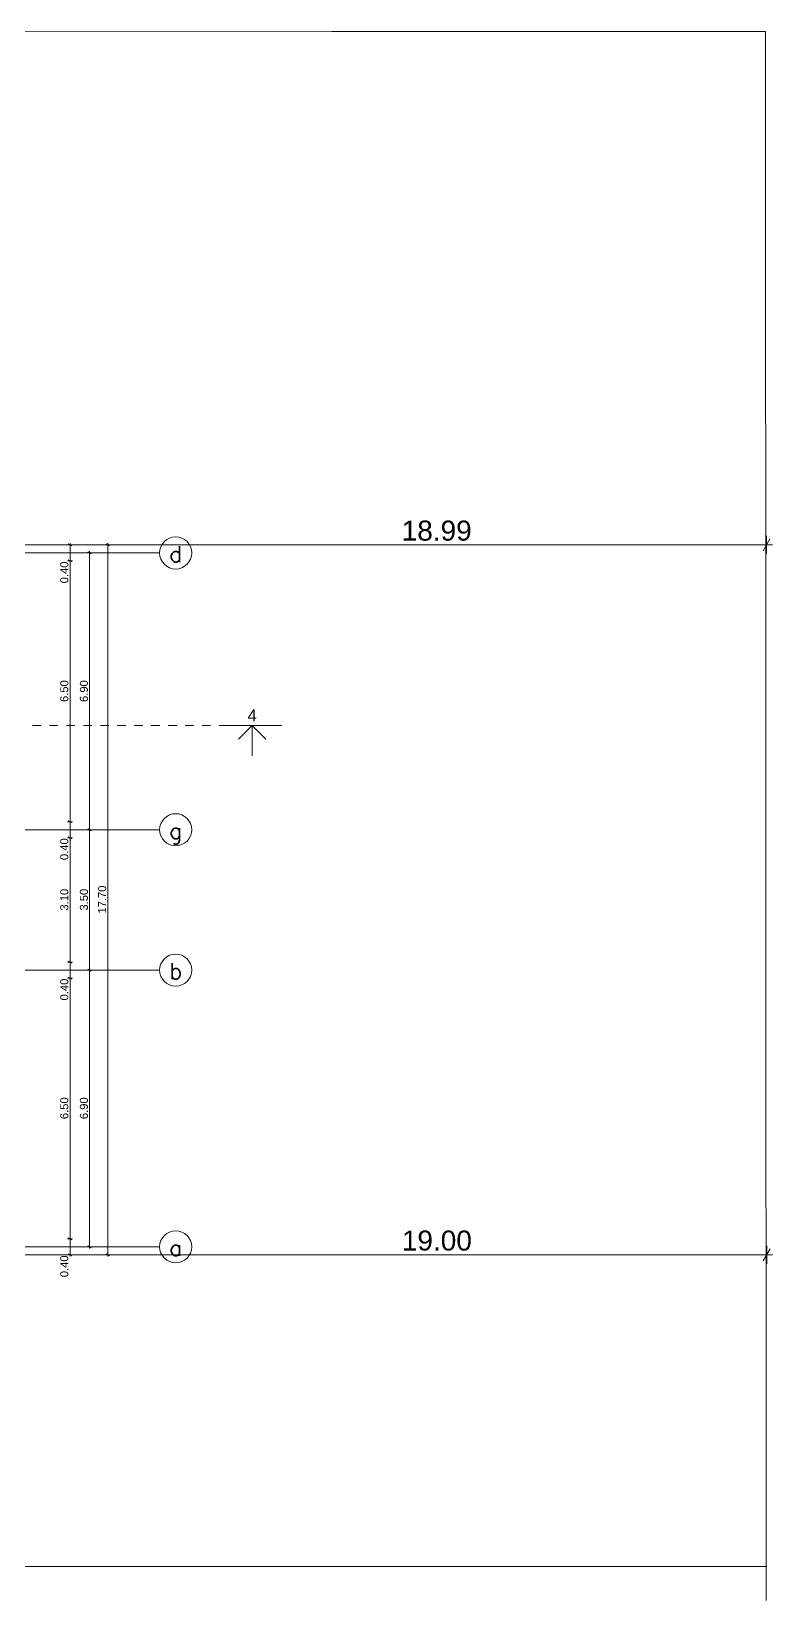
# Model space of a CAD drawing. Header units: millimetres. Extents: x 476571643 to 477489869, y 4620928210 to 4621294454.
# Drawn here: x 477238473 to 477256965, y 4621113141 to 4621152265 of the extents above; entities that cross this region are included whole.
import ezdxf

# ---------------------------------------------------------------- set-up
doc = ezdxf.new("R2010")
doc.units = ezdxf.units.MM
doc.header["$MEASUREMENT"] = 0
doc.linetypes.add('Dashed', pattern=[423.333333, 211.666667, -211.666667])
for name, color, linetype, lineweight in [('0_Pen_No__42_Pen_No__250_Pen_No__5', 5, 'Continuous', 0), ('Annotation - Text_Pen_No__7_Pen_No__5', 5, 'Continuous', 0), ('New_._Pen_No__1', 1, 'Continuous', 0), ('New_shenobebi_Pen_No__1', 1, 'Continuous', 0), ('New_Structural - Bearing_Pen_No__1', 1, 'Continuous', 0), ('RED LINE_Pen_No__1', 1, 'Continuous', 0), ('zoma_Pen_No__1', 1, 'Continuous', 0), ('zoma_Pen_No__142', 142, 'Continuous', 0), ('zoma_Pen_No__5_Pen_No__5', 5, 'Continuous', 0)]:
    doc.layers.add(name, color=color, linetype=linetype, lineweight=lineweight)
doc.layers.add('zoma', color=7, linetype='Continuous')
doc.styles.add('GENERATED_STYLE_1', font='arial.ttf')
doc.styles.add('GENERATED_STYLE_2', font='arial.ttf')
doc.linetypes.add('Break', pattern='A,0,[1,a-5 saxl бѓ’бѓђбѓ¦бѓ”бѓ‘бѓ”бѓ‘бѓ\x98_1.Shx,S=15.679026,R=0,X=0,Y=0],-1975.557214,0', length=1975.557214)
doc.dimstyles.new('GENERATED_STYLE__12', dxfattribs={"dimtxt": 500, "dimasz": 228, "dimexe": 0.18, "dimexo": 3, "dimgap": 0.09, "dimtad": 1, "dimtih": 1, "dimtoh": 1, "dimlfac": 0.001, "dimzin": 0, "dimdsep": 46, "dimtxsty": 'GENERATED_STYLE_2', "dimblk": 'ARROWHEAD_2', "dimblk1": 'ARROWHEAD_2', "dimblk2": 'ARROWHEAD_2', "dimcen": 0.09, "dimclrd": 1, "dimclre": 1, "dimclrt": 1, "dimadec": 0, "dimazin": 0, "dimtfac": 1, "dimtdec": 4, "dimtmove": 2, "dimatfit": 3, "dimfxl": 1, "dimtolj": 1, "dimtzin": 0, "dimarcsym": 0})
doc.dimstyles.new('GENERATED_STYLE__7', dxfattribs={"dimtxt": 200, "dimasz": 64.421331, "dimexe": 0.18, "dimexo": 3, "dimgap": 0.09, "dimtad": 1, "dimlfac": 0.001, "dimzin": 0, "dimdsep": 46, "dimtxsty": 'GENERATED_STYLE_2', "dimblk": 'ARROWHEAD_2', "dimblk1": 'ARROWHEAD_2', "dimblk2": 'ARROWHEAD_2', "dimcen": 0.09, "dimclrd": 142, "dimclre": 142, "dimclrt": 142, "dimadec": 0, "dimazin": 0, "dimtfac": 1, "dimtdec": 4, "dimtmove": 0, "dimatfit": 3, "dimfxl": 1, "dimtolj": 1, "dimtzin": 0, "dimarcsym": 0})

# ---------------------------------------------------------------- blocks, each defined once
blk = doc.blocks.new('*D1311', base_point=(476844527, 4621385791))
at = {"layer": 'zoma_Pen_No__142', "color": 142, "linetype": 'Continuous', "lineweight": 0, "transparency": 16777216}
for p, q in [((477239990, 4621128861), (477239863, 4621128861)), ((477239884, 4621128886), (477239969, 4621128837)), ((477239926, 4621121961), (477239926, 4621128861)), ((477239990, 4621121961), (477239863, 4621121961)), ((477239884, 4621121986), (477239969, 4621121937)), ((477239926, 4621121920), (477239926, 4621121961))]:
    blk.add_line(p, q, dxfattribs=at)
at = {"layer": 'zoma_Pen_No__142', "color": 142, "lineweight": 0, "transparency": 16777216, "insert": (477239886, 4621125145), "char_height": 200, "attachment_point": 7, "rotation": 90, "style": 'GENERATED_STYLE_2'}
blk.add_mtext('\\A1;{\\pql;\\fArial CYR|b0|i0|c204|p34;6.90}', dxfattribs=at)
blk = doc.blocks.new('ARROWHEAD_2')
at = {"color": 0, "linetype": 'Continuous', "lineweight": 0}
for p, q in [((0, 0), (-1, 0)), ((-0.38, -0.66), (0.38, 0.66))]:
    blk.add_line(p, q, dxfattribs=at)
blk = doc.blocks.new('*D1312', base_point=(476844527, 4621385791))
at = {"layer": 'zoma_Pen_No__142', "color": 142, "linetype": 'Continuous', "lineweight": 0, "transparency": 16777216}
for p, q in [((477239990, 4621132361), (477239863, 4621132361)), ((477239884, 4621132386), (477239969, 4621132337)), ((477239926, 4621128861), (477239926, 4621132361)), ((477239990, 4621128861), (477239863, 4621128861)), ((477239884, 4621128886), (477239969, 4621128837))]:
    blk.add_line(p, q, dxfattribs=at)
at = {"layer": 'zoma_Pen_No__142', "color": 142, "lineweight": 0, "transparency": 16777216, "insert": (477239886, 4621130345), "char_height": 200, "attachment_point": 7, "rotation": 90, "style": 'GENERATED_STYLE_2'}
blk.add_mtext('\\A1;{\\pql;\\fArial CYR|b0|i0|c204|p34;3.50}', dxfattribs=at)
blk = doc.blocks.new('*D1313', base_point=(476844527, 4621385791))
at = {"layer": 'zoma_Pen_No__142', "color": 142, "linetype": 'Continuous', "lineweight": 0, "transparency": 16777216}
for p, q in [((477239990, 4621139261), (477239863, 4621139261)), ((477239969, 4621139237), (477239884, 4621139286)), ((477239926, 4621139261), (477239926, 4621139302)), ((477239926, 4621132361), (477239926, 4621139261)), ((477239990, 4621132361), (477239863, 4621132361)), ((477239884, 4621132386), (477239969, 4621132337))]:
    blk.add_line(p, q, dxfattribs=at)
at = {"layer": 'zoma_Pen_No__142', "color": 142, "lineweight": 0, "transparency": 16777216, "insert": (477239886, 4621135545), "char_height": 200, "attachment_point": 7, "rotation": 90, "style": 'GENERATED_STYLE_2'}
blk.add_mtext('\\A1;{\\pql;\\fArial CYR|b0|i0|c204|p34;6.90}', dxfattribs=at)
blk = doc.blocks.new('*D1314', base_point=(476844527, 4621385791))
at = {"layer": 'zoma_Pen_No__142', "color": 142, "linetype": 'Continuous', "lineweight": 0, "transparency": 16777216}
for p, q in [((477239501, 4621122161), (477239374, 4621122161)), ((477239395, 4621122186), (477239480, 4621122137)), ((477239437, 4621121761), (477239437, 4621122161)), ((477239501, 4621121761), (477239374, 4621121761)), ((477239395, 4621121786), (477239480, 4621121737)), ((477239437, 4621121720), (477239437, 4621121761))]:
    blk.add_line(p, q, dxfattribs=at)
at = {"layer": 'zoma_Pen_No__142', "color": 142, "lineweight": 0, "transparency": 16777216, "insert": (477239397, 4621121204), "char_height": 200, "attachment_point": 7, "rotation": 89.9995, "style": 'GENERATED_STYLE_2'}
blk.add_mtext('\\A1;{\\pql;\\fArial CYR|b0|i0|c204|p34;0.40}', dxfattribs=at)
blk = doc.blocks.new('*D1315', base_point=(476844527, 4621385791))
at = {"layer": 'zoma_Pen_No__142', "color": 142, "linetype": 'Continuous', "lineweight": 0, "transparency": 16777216}
for p, q in [((477239395, 4621128686), (477239480, 4621128637)), ((477239437, 4621122161), (477239437, 4621128661)), ((477239501, 4621122161), (477239374, 4621122161)), ((477239395, 4621122186), (477239480, 4621122137)), ((477239437, 4621121761), (477239437, 4621122161))]:
    blk.add_line(p, q, dxfattribs=at)
at = {"layer": 'zoma_Pen_No__142', "color": 142, "lineweight": 0, "transparency": 16777216, "char_height": 200, "attachment_point": 7, "rotation": 89.9995, "style": 'GENERATED_STYLE_2'}
for s, insert in [('\\A1;{\\pql;\\fArial CYR|b0|i0|c204|p34;0.40}', (477239397, 4621128104)), ('\\A1;{\\pql;\\fArial CYR|b0|i0|c204|p34;6.50}', (477239397, 4621125145))]:
    blk.add_mtext(s, dxfattribs=dict(at, insert=insert))
blk = doc.blocks.new('*D1316', base_point=(476844527, 4621385791))
at = {"layer": 'zoma_Pen_No__142', "color": 142, "linetype": 'Continuous', "lineweight": 0, "transparency": 16777216}
for p, q in [((477239437, 4621129061), (477239437, 4621132161)), ((477239501, 4621129061), (477239374, 4621129061)), ((477239395, 4621129086), (477239480, 4621129037)), ((477239437, 4621128661), (477239437, 4621129061)), ((477239501, 4621128661), (477239374, 4621128661)), ((477239395, 4621128686), (477239480, 4621128637)), ((477239437, 4621122161), (477239437, 4621128661))]:
    blk.add_line(p, q, dxfattribs=at)
blk = doc.blocks.new('*D1317', base_point=(476844527, 4621385791))
at = {"layer": 'zoma_Pen_No__142', "color": 142, "linetype": 'Continuous', "lineweight": 0, "transparency": 16777216}
for p, q in [((477239395, 4621132186), (477239480, 4621132137)), ((477239437, 4621129061), (477239437, 4621132161)), ((477239501, 4621129061), (477239374, 4621129061)), ((477239395, 4621129086), (477239480, 4621129037))]:
    blk.add_line(p, q, dxfattribs=at)
at = {"layer": 'zoma_Pen_No__142', "color": 142, "lineweight": 0, "transparency": 16777216, "char_height": 200, "attachment_point": 7, "rotation": 89.9995, "style": 'GENERATED_STYLE_2'}
for s, insert in [('\\A1;{\\pql;\\fArial CYR|b0|i0|c204|p34;0.40}', (477239397, 4621131604)), ('\\A1;{\\pql;\\fArial CYR|b0|i0|c204|p34;3.10}', (477239397, 4621130345))]:
    blk.add_mtext(s, dxfattribs=dict(at, insert=insert))
blk = doc.blocks.new('*D1318', base_point=(476844527, 4621385791))
at = {"layer": 'zoma_Pen_No__142', "color": 142, "linetype": 'Continuous', "lineweight": 0, "transparency": 16777216}
for p, q in [((477239395, 4621132586), (477239480, 4621132537)), ((477239437, 4621132161), (477239437, 4621132561)), ((477239501, 4621132161), (477239374, 4621132161)), ((477239395, 4621132186), (477239480, 4621132137)), ((477239437, 4621129061), (477239437, 4621132161))]:
    blk.add_line(p, q, dxfattribs=at)
blk = doc.blocks.new('*D1319', base_point=(476844527, 4621385791))
at = {"layer": 'zoma_Pen_No__142', "color": 142, "linetype": 'Continuous', "lineweight": 0, "transparency": 16777216}
for p, q in [((477239501, 4621139061), (477239374, 4621139061)), ((477239395, 4621139086), (477239480, 4621139037)), ((477239437, 4621132561), (477239437, 4621139061)), ((477239501, 4621132561), (477239374, 4621132561)), ((477239395, 4621132586), (477239480, 4621132537)), ((477239437, 4621132161), (477239437, 4621132561))]:
    blk.add_line(p, q, dxfattribs=at)
at = {"layer": 'zoma_Pen_No__142', "color": 142, "lineweight": 0, "transparency": 16777216, "char_height": 200, "attachment_point": 7, "rotation": 89.9995, "style": 'GENERATED_STYLE_2'}
for s, insert in [('\\A1;{\\pql;\\fArial CYR|b0|i0|c204|p34;0.40}', (477239397, 4621138504)), ('\\A1;{\\pql;\\fArial CYR|b0|i0|c204|p34;6.50}', (477239397, 4621135545))]:
    blk.add_mtext(s, dxfattribs=dict(at, insert=insert))
blk = doc.blocks.new('*D1320', base_point=(476844527, 4621385791))
at = {"layer": 'zoma_Pen_No__142', "color": 142, "linetype": 'Continuous', "lineweight": 0, "transparency": 16777216}
for p, q in [((477239395, 4621139086), (477239480, 4621139037)), ((477239437, 4621132561), (477239437, 4621139061))]:
    blk.add_line(p, q, dxfattribs=at)
blk = doc.blocks.new('*D1321', base_point=(476844527, 4621385791))
at = {"layer": 'zoma_Pen_No__142', "color": 142, "linetype": 'Continuous', "lineweight": 0, "transparency": 16777216}
for p, q in [((477239501, 4621139461), (477239374, 4621139461)), ((477239480, 4621139437), (477239395, 4621139486)), ((477239437, 4621139461), (477239437, 4621139502)), ((477239437, 4621139061), (477239437, 4621139461)), ((477239501, 4621139061), (477239374, 4621139061)), ((477239395, 4621139086), (477239480, 4621139037)), ((477239437, 4621132561), (477239437, 4621139061))]:
    blk.add_line(p, q, dxfattribs=at)
blk = doc.blocks.new('*D1322', base_point=(476844527, 4621385791))
at = {"layer": 'zoma_Pen_No__142', "color": 142, "linetype": 'Continuous', "lineweight": 0, "transparency": 16777216}
for p, q in [((477240445, 4621139461), (477240317, 4621139461)), ((477240423, 4621139437), (477240339, 4621139486)), ((477240381, 4621121761), (477240381, 4621139461)), ((477240445, 4621121761), (477240317, 4621121761)), ((477240339, 4621121786), (477240423, 4621121737)), ((477240381, 4621121720), (477240381, 4621121761))]:
    blk.add_line(p, q, dxfattribs=at)
at = {"layer": 'zoma_Pen_No__142', "color": 142, "lineweight": 0, "transparency": 16777216, "insert": (477240341, 4621130269), "char_height": 200, "attachment_point": 7, "rotation": 90, "style": 'GENERATED_STYLE_2'}
blk.add_mtext('\\A1;{\\pql;\\fArial CYR|b0|i0|c204|p34;17.70}', dxfattribs=at)
blk = doc.blocks.new('*D1323', base_point=(476844527, 4621385791))
at = {"layer": 'zoma_Pen_No__142', "color": 142, "linetype": 'Continuous', "lineweight": 0, "transparency": 16777216}
for p, q in [((477240445, 4621139461), (477240317, 4621139461)), ((477240423, 4621139437), (477240339, 4621139486)), ((477240381, 4621139461), (477240381, 4621139502))]:
    blk.add_line(p, q, dxfattribs=at)
blk = doc.blocks.new('*D1658', base_point=(476844527, 4621385791))
at = {"layer": 'zoma_Pen_No__1', "color": 1, "linetype": 'Continuous', "lineweight": 0, "transparency": 16777216}
for p, q in [((477237908, 4621139611), (477237735, 4621139311)), ((477237821, 4621139236), (477237821, 4621139686)), ((477256725, 4621139311), (477256898, 4621139611)), ((477256811, 4621139236), (477256811, 4621139686)), ((477237675, 4621139461), (477237821, 4621139461)), ((477237821, 4621139461), (477256811, 4621139461)), ((477256811, 4621139461), (477256958, 4621139461))]:
    blk.add_line(p, q, dxfattribs=at)
at = {"layer": 'zoma_Pen_No__1', "color": 1, "lineweight": 0, "transparency": 16777216, "insert": (477247711, 4621139561), "char_height": 500, "attachment_point": 7, "style": 'GENERATED_STYLE_2'}
blk.add_mtext('\\A1;{\\pql;\\fArial CYR|b0|i0|c204|p34;18.99}', dxfattribs=at)
blk = doc.blocks.new('*D1659', base_point=(476844527, 4621385791))
at = {"layer": 'zoma_Pen_No__1', "color": 1, "linetype": 'Continuous', "lineweight": 0, "transparency": 16777216}
for p, q in [((477237821, 4621121536), (477237821, 4621121986)), ((477256819, 4621121536), (477256819, 4621121986)), ((477237675, 4621121761), (477237821, 4621121761)), ((477237908, 4621121911), (477237735, 4621121611)), ((477237821, 4621121761), (477256819, 4621121761)), ((477256732, 4621121611), (477256905, 4621121911)), ((477256819, 4621121761), (477256965, 4621121761))]:
    blk.add_line(p, q, dxfattribs=at)
at = {"layer": 'zoma_Pen_No__1', "color": 1, "lineweight": 0, "transparency": 16777216, "insert": (477247715, 4621121861), "char_height": 500, "attachment_point": 7, "style": 'GENERATED_STYLE_2'}
blk.add_mtext('\\A1;{\\pql;\\fArial CYR|b0|i0|c204|p34;19.00}', dxfattribs=at)

msp = doc.modelspace()

# ---------------------------------------------------------------- linework, layer by layer
at = {"layer": '0_Pen_No__42_Pen_No__250_Pen_No__5', "color": 5, "linetype": 'Continuous', "lineweight": 0}
for centre in [(477242073.65, 4621139261.035), (477242073.65, 4621139261.035), (477242073.65, 4621132361.035), (477242073.65, 4621132361.035), (477242073.65, 4621128861.035), (477242073.65, 4621128861.035), (477242073.65, 4621121961.035), (477242073.65, 4621121961.035)]:
    msp.add_circle(centre, 400, dxfattribs=at)
at = {"layer": 'New_shenobebi_Pen_No__1', "color": 1, "linetype": 'Dashed', "lineweight": 0}
msp.add_lwpolyline([(477212254.322, 4621134956.738), (477243981.062, 4621134956.738), (477244310.836, 4621134956.738)], dxfattribs=at)
at = {"layer": 'New_shenobebi_Pen_No__1', "color": 1, "linetype": 'Continuous', "lineweight": 0}
for points in [[(477243244.188, 4621134956.738), (477244717.935, 4621134956.738)], [(477243981.062, 4621134956.738), (477243639.917, 4621134615.593)], [(477243981.062, 4621134956.738), (477243981.062, 4621134203.74)], [(477243981.062, 4621134956.738), (477244322.207, 4621134615.593)]]:
    msp.add_lwpolyline(points, dxfattribs=at)
at = {"layer": 'New_Structural - Bearing_Pen_No__1', "color": 1, "linetype": 'Break', "lineweight": 0}
msp.add_line((477203753.78, 4621113987.65), (477256821.719, 4621113987.65), dxfattribs=at)
at = {"layer": 'RED LINE_Pen_No__1', "color": 1, "linetype": 'Continuous', "lineweight": 0, "flags": 128}
msp.add_lwpolyline([(477202830.137, 4621152238.037), (477236111.284, 4621152256.161), (477245965.51, 4621152260.109), (477256785.893, 4621152264.833), (477256801.868, 4621113141.011)], dxfattribs=at)
at = {"layer": 'zoma_Pen_No__5_Pen_No__5', "color": 5, "linetype": 'Continuous', "lineweight": 0}
for p, q in [((477212820.57, 4621139261.035), (477241673.65, 4621139261.035)), ((477212820.57, 4621139261.035), (477241673.65, 4621139261.035)), ((477212820.57, 4621132361.035), (477241673.65, 4621132361.035)), ((477212820.57, 4621132361.035), (477241673.65, 4621132361.035)), ((477212820.57, 4621128861.035), (477241673.65, 4621128861.035)), ((477212820.57, 4621128861.035), (477241673.65, 4621128861.035)), ((477212820.57, 4621121961.035), (477241673.65, 4621121961.035)), ((477212820.57, 4621121961.035), (477241673.65, 4621121961.035))]:
    msp.add_line(p, q, dxfattribs=at)

# ---------------------------------------------------------------- texts
at = {"layer": 'Annotation - Text_Pen_No__7_Pen_No__5', "color": 5, "linetype": 'Continuous', "lineweight": 0, "char_height": 400, "attachment_point": 2}
for s, insert in [('\\A1;{\\pqc;\\Ftxt.shx;d}', (477242075.808, 4621139434.156)), ('\\A1;{\\pqc;\\Ftxt.shx;g}', (477242075.808, 4621132535.356)), ('\\A1;{\\pqc;\\Ftxt.shx;b}', (477242075.808, 4621129035.356)), ('\\A1;{\\pqc;\\Ftxt.shx;a}', (477242075.808, 4621122135.356))]:
    msp.add_mtext(s, dxfattribs=dict(at, insert=insert))
at = {"layer": 'New_._Pen_No__1', "color": 1, "linetype": 'Continuous', "lineweight": 0, "insert": (477243981.062, 4621135359.595), "char_height": 300, "attachment_point": 2, "style": 'GENERATED_STYLE_1'}
msp.add_mtext('\\A1;{\\pqc;\\fArial|b0|i0|c0|p34;4}', dxfattribs=at)

# ---------------------------------------------------------------- dimensions: what is measured, and where the dimension line sits
at = {"layer": 'zoma', "color": 1, "linetype": 'Continuous', "lineweight": 0}
for base, p2, picture, middle in [((477256811.28, 4621139461.035), (477256811.28, 4621139552.849), '*D1658', (477248551.125, 4621139811.035)), ((477256818.544, 4621121761.035), (477256818.544, 4621121763.086), '*D1659', (477248554.757, 4621122111.035))]:
    dim = msp.add_linear_dim(base=base, p1=(477237821.317, 4621139461.033), p2=p2, dimstyle='GENERATED_STYLE__12', dxfattribs=at)
    dim.commit()
    dim.dimension.update_dxf_attribs({"geometry": picture, "text_midpoint": middle, "dimtype": 160})
at = {"layer": 'zoma', "color": 142, "linetype": 'Continuous', "lineweight": 0}
for base, p1, p2, angle, picture, middle, turn in [((477240381.043912113, 4621139461.032526016), (477214556.422066391, 4621139461.032526016), (477216701.12092191, 4621139461.032526016), 90, '*D1323', (477240241.043911517, 4621139454.739527702), 90), ((477240381.044, 4621139461.033), (477237871.046, 4621121761.035), (477214556.422, 4621139461.033), 90, '*D1322', (477240241.044, 4621130605.092), 90), ((477239437.293, 4621139461.049), (477241332.65, 4621139061.032), (477241332.65, 4621139461.032), 89.9994828, '*D1321', (477239297.286, 4621138764.202), 89.9994828), ((477239926.206, 4621139261.035), (477241587.98, 4621132361.035), (477241587.98, 4621139261.035), 90, '*D1313', (477239786.206, 4621135804.742), 90), ((477239437.289, 4621139061.049), (477241432.65, 4621132561.032), (477239437.289, 4621139061.049), 89.9994828, '*D1319', (477239297.259, 4621135804.758), 89.9994828), ((477239437.289, 4621139061.049), (477239437.289, 4621139061.049), (477241332.65, 4621139061.032), 89.9994828, '*D1320', (477239297.289, 4621139054.757), 89.9994828), ((477239437.23, 4621132561.05), (477241432.65, 4621132161.032), (477241432.65, 4621132561.032), 89.9994828, '*D1318', (477239297.224, 4621131864.203), 89.9994828), ((477239437.227, 4621132161.05), (477241132.65, 4621129061.032), (477241432.65, 4621132161.032), 89.9994828, '*D1317', (477239297.213, 4621130604.757), 89.9994828), ((477239437.199, 4621129061.047), (477241132.65, 4621128661.032), (477241132.65, 4621129061.032), 89.9994828, '*D1316', (477239297.192, 4621128364.2), 89.9994828), ((477239926.206, 4621132361.035), (477241378.294, 4621128861.035), (477241587.98, 4621132361.035), 90, '*D1312', (477239786.206, 4621130604.742), 90), ((477239437.195, 4621128661.047), (477241132.65, 4621122161.032), (477241132.65, 4621128661.032), 89.9994828, '*D1315', (477239297.166, 4621125404.755), 89.9994828), ((477239926.206, 4621128861.035), (477241378.294, 4621121961.035), (477241378.294, 4621128861.035), 90, '*D1311', (477239786.206, 4621125404.742), 90), ((477239437.136, 4621122161.047), (477241132.65, 4621121761.032), (477241132.65, 4621122161.032), 89.9994828, '*D1314', (477239297.13, 4621121464.2), 89.9994828)]:
    dim = msp.add_linear_dim(base=base, p1=p1, p2=p2, angle=angle, dimstyle='GENERATED_STYLE__7', dxfattribs=at)
    dim.commit()
    dim.dimension.update_dxf_attribs({"geometry": picture, "text_midpoint": middle, "dimtype": 160, "text_rotation": turn})

doc.saveas('drawing.dxf')
